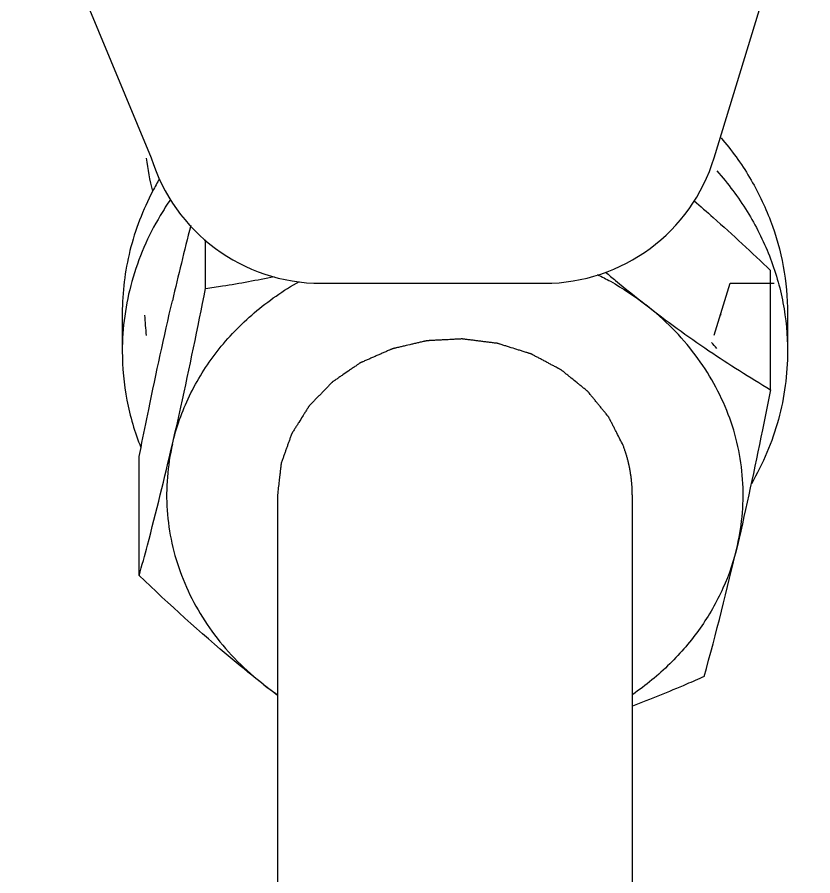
# Model space of a CAD drawing. Header units: millimetres. Extents: x 324 to 7054, y -67 to 2159.
# Drawn here: x 6143.99 to 6161.93, y 1195.62 to 1214.98 of the extents above; entities that cross this region are included whole.
import ezdxf

# ---------------------------------------------------------------- set-up
doc = ezdxf.new("R2010")
doc.units = ezdxf.units.MM
doc.header["$LTSCALE"] = 153.67
doc.layers.get('0').update_dxf_attribs({"linetype": 'CONTINUOUS'})
doc.layers.add('00_BUW_DATUM', color=7, linetype='CONTINUOUS')
doc.layers.add('02___PRT_ALL_AXES', color=7, linetype='CONTINUOUS')

msp = doc.modelspace()

# ---------------------------------------------------------------- linework, layer by layer
at = {"linetype": 'ByBlock'}
for centre, radius, start, end in [((6152.7448, 1212.49008), 5.88649, 186.745808, 194.135053), ((6152.72029, 1208.48614), 5.86168, 182.235889, 186.735698), ((6154.01398, 1208.48516), 5.84463, 357.74592, 358.17746)]:
    msp.add_arc(centre, radius, start, end, dxfattribs=at)
for points, knots in [([(6157.65192, 1205.32323), (6157.62818, 1205.3697), (6157.58068, 1205.46265), (6157.52132, 1205.57883), (6157.47382, 1205.67177), (6157.4382, 1205.74148), (6157.40852, 1205.79957), (6157.38477, 1205.84605), (6157.36993, 1205.87509), (6157.35806, 1205.89833), (6157.34915, 1205.91576), (6157.34174, 1205.93028), (6157.33579, 1205.94189), (6157.33211, 1205.94917), (6157.32908, 1205.95495), (6157.32637, 1205.96087), (6157.32063, 1205.9673), (6157.3143, 1205.97524), (6157.30566, 1205.98575), (6157.29493, 1205.99891), (6157.27773, 1206.01996), (6157.25623, 1206.04627), (6157.22183, 1206.08837), (6157.17884, 1206.141), (6157.12724, 1206.20415), (6157.07565, 1206.2673), (6157.02405, 1206.33045), (6156.98106, 1206.38308), (6156.94666, 1206.42518), (6156.92086, 1206.45675), (6156.89936, 1206.48306), (6156.88216, 1206.50411), (6156.87142, 1206.51728), (6156.86388, 1206.52647), (6156.85961, 1206.53176), (6156.85685, 1206.53499), (6156.85485, 1206.53774), (6156.85209, 1206.53989), (6156.84738, 1206.54376), (6156.83788, 1206.55143), (6156.82436, 1206.56243), (6156.80269, 1206.58001), (6156.77562, 1206.60198), (6156.7323, 1206.63714), (6156.67815, 1206.68109), (6156.59151, 1206.7514), (6156.50486, 1206.82172), (6156.42905, 1206.88324), (6156.38573, 1206.9184), (6156.35324, 1206.94477), (6156.32616, 1206.96674), (6156.30451, 1206.98433), (6156.28825, 1206.9975), (6156.27474, 1207.00852), (6156.26522, 1207.01615), (6156.25988, 1207.02065), (6156.25348, 1207.02365), (6156.24584, 1207.02792), (6156.23341, 1207.03446), (6156.21794, 1207.04274), (6156.19935, 1207.05263), (6156.17458, 1207.06583), (6156.13121, 1207.08893), (6156.06927, 1207.12192), (6155.99494, 1207.16151), (6155.9206, 1207.20111), (6155.84627, 1207.2407), (6155.77194, 1207.28029), (6155.70999, 1207.31329), (6155.66663, 1207.33638), (6155.64185, 1207.34958), (6155.62328, 1207.35949), (6155.60777, 1207.36771), (6155.59542, 1207.37436), (6155.58758, 1207.37834), (6155.58159, 1207.38194), (6155.57458, 1207.38401), (6155.56248, 1207.38791), (6155.54511, 1207.39333), (6155.52431, 1207.3999), (6155.49656, 1207.40863), (6155.46187, 1207.41956), (6155.42025, 1207.43266), (6155.36475, 1207.45014), (6155.26763, 1207.48073), (6155.15663, 1207.51568), (6155.04564, 1207.55064), (6154.97626, 1207.57249), (6154.92076, 1207.58996), (6154.88608, 1207.60088), (6154.85833, 1207.60963), (6154.84098, 1207.61508), (6154.82885, 1207.61893), (6154.82277, 1207.6208), (6154.81932, 1207.62196), (6154.81562, 1207.62224), (6154.81109, 1207.62289), (6154.80378, 1207.62378), (6154.79102, 1207.62539), (6154.77278, 1207.62767), (6154.7436, 1207.63132), (6154.70713, 1207.63589), (6154.66335, 1207.64137), (6154.60499, 1207.64868), (6154.53204, 1207.65781), (6154.4445, 1207.66877), (6154.35696, 1207.67973), (6154.26942, 1207.69069), (6154.19647, 1207.69983), (6154.13811, 1207.70713), (6154.10163, 1207.7117), (6154.07245, 1207.71536), (6154.05421, 1207.71762), (6154.03962, 1207.71949), (6154.02868, 1207.72075), (6154.01955, 1207.72224), (6154.01233, 1207.72161), (6154.00148, 1207.72113), (6153.98522, 1207.72021), (6153.96353, 1207.7191), (6153.94184, 1207.71796), (6153.91292, 1207.71646), (6153.87678, 1207.71457), (6153.81894, 1207.71155), (6153.71773, 1207.70627), (6153.60206, 1207.70023), (6153.48639, 1207.69419), (6153.4141, 1207.69042), (6153.35627, 1207.6874), (6153.32012, 1207.68551), (6153.2912, 1207.684), (6153.26951, 1207.68288), (6153.25144, 1207.6819), (6153.23879, 1207.68131), (6153.23157, 1207.68082), (6153.22611, 1207.68088), (6153.2208, 1207.67928), (6153.21367, 1207.67773), (6153.20122, 1207.67475), (6153.18341, 1207.67062), (6153.16205, 1207.66561), (6153.13356, 1207.65895), (6153.09796, 1207.65062), (6153.04099, 1207.63729), (6152.96978, 1207.62063), (6152.85584, 1207.59398), (6152.74191, 1207.56733), (6152.64221, 1207.544), (6152.58525, 1207.53068), (6152.54964, 1207.52235), (6152.52116, 1207.51568), (6152.49979, 1207.51069), (6152.47844, 1207.50567), (6152.46239, 1207.50199), (6152.45174, 1207.4994), (6152.44452, 1207.49798), (6152.43642, 1207.49403), (6152.42648, 1207.4898), (6152.4133, 1207.48399), (6152.39681, 1207.47678), (6152.37044, 1207.4652), (6152.33746, 1207.45075), (6152.2847, 1207.42762), (6152.21876, 1207.39871), (6152.13962, 1207.36402), (6152.06048, 1207.32933), (6151.98135, 1207.29463), (6151.9154, 1207.26572), (6151.86264, 1207.2426), (6151.82308, 1207.22525), (6151.7901, 1207.2108), (6151.76373, 1207.19923), (6151.74723, 1207.19201), (6151.73571, 1207.18693), (6151.72909, 1207.18407), (6151.72503, 1207.18219), (6151.72161, 1207.18089), (6151.7188, 1207.17888), (6151.71378, 1207.17548), (6151.70381, 1207.16859), (6151.68953, 1207.1588), (6151.66671, 1207.14312), (6151.63817, 1207.12351), (6151.59251, 1207.09215), (6151.53544, 1207.05294), (6151.44413, 1206.99021), (6151.35282, 1206.92748), (6151.27292, 1206.87259), (6151.22726, 1206.84123), (6151.19302, 1206.8177), (6151.16449, 1206.7981), (6151.14165, 1206.78242), (6151.12454, 1206.77064), (6151.11024, 1206.76088), (6151.10031, 1206.75395), (6151.09451, 1206.75013), (6151.08998, 1206.74494), (6151.08387, 1206.73891), (6151.07435, 1206.729), (6151.06236, 1206.71671), (6151.04801, 1206.70192), (6151.02887, 1206.68221), (6150.99537, 1206.64772), (6150.94751, 1206.59845), (6150.89008, 1206.53932), (6150.83265, 1206.4802), (6150.77521, 1206.42107), (6150.72736, 1206.3718), (6150.68907, 1206.33238), (6150.66035, 1206.30282), (6150.63642, 1206.27818), (6150.61728, 1206.25847), (6150.60292, 1206.2437), (6150.59098, 1206.23136), (6150.58135, 1206.22154), (6150.57553, 1206.21529), (6150.57041, 1206.21056), (6150.56697, 1206.20481), (6150.56066, 1206.19493), (6150.5518, 1206.18072), (6150.5411, 1206.16371), (6150.52686, 1206.14102), (6150.50905, 1206.11266), (6150.48768, 1206.07862), (6150.45919, 1206.03324), (6150.40933, 1205.95382), (6150.35235, 1205.86305), (6150.29536, 1205.77228), (6150.25975, 1205.71556), (6150.23125, 1205.67017), (6150.21345, 1205.64181), (6150.1992, 1205.61912), (6150.19031, 1205.60493), (6150.18405, 1205.59501), (6150.18097, 1205.59004), (6150.17912, 1205.58722), (6150.17823, 1205.58413), (6150.17678, 1205.58036), (6150.17465, 1205.57427), (6150.17084, 1205.56364), (6150.16544, 1205.54844), (6150.15677, 1205.52414), (6150.14594, 1205.49375), (6150.13294, 1205.45729), (6150.11562, 1205.40867), (6150.09395, 1205.3479), (6150.06796, 1205.27497), (6150.04197, 1205.20205), (6150.01598, 1205.12912), (6149.99432, 1205.06835), (6149.97699, 1205.01973), (6149.96616, 1204.98935), (6149.95749, 1204.96504), (6149.95209, 1204.94984), (6149.94772, 1204.9377), (6149.9446, 1204.92855), (6149.9415, 1204.92107), (6149.94103, 1204.91448), (6149.9402, 1204.908), (6149.93929, 1204.89986), (6149.93776, 1204.88685), (6149.93587, 1204.87059), (6149.93359, 1204.85109), (6149.93056, 1204.82507), (6149.92677, 1204.79256), (6149.92071, 1204.74053), (6149.91313, 1204.6755), (6149.90404, 1204.59746), (6149.89191, 1204.49341), (6149.87675, 1204.36334), (6149.86463, 1204.25929), (6149.85856, 1204.20727)], [0, 0, 0, 0, 0.015625, 0.03125, 0.0390625, 0.046875, 0.0546875, 0.05859375, 0.0625, 0.06445312, 0.06640625, 0.06835938, 0.06933594, 0.0703125, 0.07080078, 0.07128906, 0.07226562, 0.07324219, 0.07421875, 0.07617188, 0.078125, 0.08203125, 0.0859375, 0.09375, 0.1015625, 0.109375, 0.1171875, 0.125, 0.12890625, 0.1328125, 0.13671875, 0.13867188, 0.140625, 0.14160156, 0.14208984, 0.14257812, 0.14282227, 0.14306641, 0.14355469, 0.14453125, 0.14648438, 0.1484375, 0.15234375, 0.15625, 0.1640625, 0.171875, 0.1875, 0.1953125, 0.19921875, 0.203125, 0.20703125, 0.20898438, 0.2109375, 0.21289062, 0.21386719, 0.21435547, 0.21484375, 0.21582031, 0.21679688, 0.21875, 0.22070312, 0.22265625, 0.2265625, 0.234375, 0.2421875, 0.25, 0.2578125, 0.265625, 0.2734375, 0.27734375, 0.27929688, 0.28125, 0.28320312, 0.28417969, 0.28515625, 0.28564453, 0.28613281, 0.28710938, 0.2890625, 0.29101562, 0.29296875, 0.296875, 0.30078125, 0.3046875, 0.3125, 0.328125, 0.3359375, 0.34375, 0.34765625, 0.3515625, 0.35351562, 0.35546875, 0.35644531, 0.35693359, 0.35717773, 0.35742188, 0.35791016, 0.35839844, 0.359375, 0.36132812, 0.36328125, 0.3671875, 0.37109375, 0.375, 0.3828125, 0.390625, 0.3984375, 0.40625, 0.4140625, 0.41796875, 0.421875, 0.42382812, 0.42578125, 0.42675781, 0.42773438, 0.42871094, 0.42919922, 0.4296875, 0.43164062, 0.43359375, 0.43554688, 0.4375, 0.44140625, 0.4453125, 0.453125, 0.46875, 0.4765625, 0.484375, 0.48828125, 0.4921875, 0.49414062, 0.49609375, 0.49804688, 0.49902344, 0.49951172, 0.5, 0.50048828, 0.50097656, 0.50195312, 0.50390625, 0.50585938, 0.5078125, 0.51171875, 0.515625, 0.5234375, 0.53125, 0.546875, 0.5546875, 0.55859375, 0.5625, 0.56445312, 0.56640625, 0.56835938, 0.5703125, 0.57080078, 0.57128906, 0.57226562, 0.57324219, 0.57421875, 0.57617188, 0.578125, 0.58203125, 0.5859375, 0.59375, 0.6015625, 0.609375, 0.6171875, 0.625, 0.62890625, 0.6328125, 0.63671875, 0.63867188, 0.640625, 0.64160156, 0.64208984, 0.64257812, 0.64282227, 0.64306641, 0.64355469, 0.64453125, 0.64648438, 0.6484375, 0.65234375, 0.65625, 0.6640625, 0.671875, 0.6875, 0.6953125, 0.69921875, 0.703125, 0.70703125, 0.70898438, 0.7109375, 0.71289062, 0.71386719, 0.71435547, 0.71484375, 0.71582031, 0.71679688, 0.71875, 0.72070312, 0.72265625, 0.7265625, 0.734375, 0.7421875, 0.75, 0.7578125, 0.765625, 0.76953125, 0.7734375, 0.77734375, 0.77929688, 0.78125, 0.78320312, 0.78417969, 0.78515625, 0.78564453, 0.78613281, 0.78710938, 0.7890625, 0.79101562, 0.79296875, 0.796875, 0.80078125, 0.8046875, 0.8125, 0.828125, 0.8359375, 0.84375, 0.84765625, 0.8515625, 0.85351562, 0.85546875, 0.85644531, 0.85693359, 0.85717773, 0.85742188, 0.85791016, 0.85839844, 0.859375, 0.86132812, 0.86328125, 0.8671875, 0.87109375, 0.875, 0.8828125, 0.890625, 0.8984375, 0.90625, 0.9140625, 0.91796875, 0.921875, 0.92382812, 0.92578125, 0.92675781, 0.92773438, 0.92871094, 0.92919922, 0.9296875, 0.93066406, 0.93164062, 0.93359375, 0.93554688, 0.9375, 0.94140625, 0.9453125, 0.953125, 0.9609375, 0.96875, 0.984375, 1, 1, 1, 1]), ([(6157.85856, 1204.20724), (6157.85788, 1204.23026), (6157.8565, 1204.27628), (6157.85498, 1204.32806), (6157.85392, 1204.36258), (6157.85347, 1204.37984), (6157.85273, 1204.39709), (6157.85042, 1204.42002), (6157.84798, 1204.44871), (6157.84485, 1204.48314), (6157.8418, 1204.51755), (6157.83918, 1204.54628), (6157.83748, 1204.56628), (6157.83629, 1204.57789), (6157.83428, 1204.5902), (6157.83205, 1204.60534), (6157.82833, 1204.62971), (6157.82373, 1204.66011), (6157.81819, 1204.69663), (6157.81356, 1204.72703), (6157.81036, 1204.74837), (6157.80846, 1204.76047), (6157.80723, 1204.76983), (6157.80525, 1204.77808), (6157.80287, 1204.78946), (6157.79859, 1204.80921), (6157.79253, 1204.83751), (6157.78524, 1204.87143), (6157.77915, 1204.89971), (6157.77432, 1204.92231), (6157.7712, 1204.93651), (6157.76895, 1204.9477), (6157.76579, 1204.9595), (6157.75986, 1204.98044), (6157.75159, 1205.0102), (6157.74158, 1205.04598), (6157.73161, 1205.08176), (6157.72324, 1205.11153), (6157.71749, 1205.13246), (6157.71404, 1205.14428), (6157.70998, 1205.15553), (6157.70511, 1205.16979), (6157.69326, 1205.20386), (6157.67556, 1205.25503), (6157.6598, 1205.30049), (6157.65192, 1205.32323)], [0, 0, 0, 0, 0.0625, 0.125, 0.140625, 0.15625, 0.171875, 0.1875, 0.21875, 0.25, 0.28125, 0.3125, 0.328125, 0.3359375, 0.34375, 0.359375, 0.375, 0.40625, 0.4375, 0.46875, 0.484375, 0.4921875, 0.5, 0.5078125, 0.515625, 0.53125, 0.5625, 0.59375, 0.625, 0.640625, 0.65625, 0.6640625, 0.671875, 0.6875, 0.71875, 0.75, 0.78125, 0.8125, 0.828125, 0.8359375, 0.84375, 0.859375, 0.875, 0.9375, 1, 1, 1, 1])]:
    msp.add_open_spline(points, degree=3, knots=knots, dxfattribs=at)
at = {"layer": '00_BUW_DATUM', "linetype": 'ByBlock'}
for p, q in [((6148.2375, 1208.85745), (6148.2375, 1209.95476)), ((6160.97638, 1206.57765), (6160.97639, 1209.26224)), ((6146.35857, 1208.30161), (6146.35857, 1207.44466)), ((6159.84419, 1208.2663), (6159.85326, 1208.25532)), ((6159.84933, 1208.2697), (6159.85861, 1208.25884)), ((6161.35857, 1208.30157), (6161.35857, 1207.44462)), ((6146.74075, 1205.07425), (6146.78125, 1205.27661)), ((6146.74074, 1202.38965), (6146.74075, 1205.07425)), ((6149.85856, 1204.20727), (6149.8585, 1179.77663)), ((6157.85856, 1204.20724), (6157.8585, 1179.77661))]:
    msp.add_line(p, q, dxfattribs=at)
for centre, radius, start, end in [((6152.62776, 1208.13707), 6.30077, 149.521678, 152.379985), ((6152.73841, 1207.21389), 6.42972, 145.356402, 149.206064), ((6220.6876, 1191.65988), 75.12963, 165.6533986, 166.9810782), ((6154.66492, 1202.97069), 6.82716, 41.673778, 43.19793), ((6088.87705, 1219.54878), 73.22975, 344.6062266, 346.9933182), ((6165.88083, 1220.9115), 26.59005, 232.111789, 232.94648), ((6153.47233, 1204.96695), 6.3861, 232.120799, 235.443716)]:
    msp.add_arc(centre, radius, start, end, dxfattribs=at)
for points, knots in [([(6159.85861, 1212.25884), (6160.09724, 1211.97903), (6160.52569, 1211.38433), (6161.0019, 1210.40324), (6161.29317, 1209.36676), (6161.35857, 1208.65521), (6161.35857, 1208.30157)], [0, 0, 0, 0, 0.25560241, 0.50661067, 0.75421251, 1, 1, 1, 1]), ([(6159.76441, 1211.50999), (6160.01731, 1211.22587), (6160.47204, 1210.6194), (6160.9786, 1209.61228), (6161.28886, 1208.54426), (6161.35857, 1207.8096), (6161.35857, 1207.44462)], [0, 0, 0, 0, 0.25590316, 0.50698031, 0.75445382, 1, 1, 1, 1]), ([(6147.04502, 1211.05814), (6146.82252, 1210.63282), (6146.47683, 1209.7329), (6146.35858, 1208.77547), (6146.35857, 1208.30161)], [0, 0, 0, 0, 0.50322251, 1, 1, 1, 1]), ([(6159.24728, 1210.84052), (6159.39419, 1210.71451), (6159.98204, 1210.20113), (6160.55336, 1209.66903), (6160.97639, 1209.26224)], [0, 0, 0, 0, 0.24800427, 1, 1, 1, 1]), ([(6147.21519, 1210.50559), (6146.93938, 1210.04267), (6146.50739, 1209.04922), (6146.35857, 1207.97501), (6146.35857, 1207.44466)], [0, 0, 0, 0, 0.50398182, 1, 1, 1, 1]), ([(6157.07667, 1209.17362), (6157.17354, 1209.12508), (6157.55274, 1208.92358), (6157.9125, 1208.68529), (6158.16585, 1208.48815)], [0, 0, 0, 0, 0.25236092, 1, 1, 1, 1]), ([(6157.25474, 1209.22812), (6157.33017, 1209.16433), (6157.63012, 1208.9131), (6157.93502, 1208.66776), (6158.16585, 1208.48815)], [0, 0, 0, 0, 0.25248459, 1, 1, 1, 1]), ([(6147.48912, 1205.34716), (6147.576, 1205.72258), (6147.83868, 1206.46342), (6148.47023, 1207.47207), (6149.3153, 1208.34849), (6149.99109, 1208.81682), (6150.35115, 1209.01975)], [0, 0, 0, 0, 0.24163182, 0.48813305, 0.74083057, 1, 1, 1, 1]), ([(6148.2375, 1208.85745), (6148.36526, 1208.87653), (6148.88235, 1208.95673), (6149.39748, 1209.04989), (6149.78361, 1209.12875)], [0, 0, 0, 0, 0.24686918, 1, 1, 1, 1]), ([(6147.48912, 1205.34716), (6147.55376, 1205.6265), (6147.81735, 1206.79355), (6148.05945, 1207.96535), (6148.2375, 1208.85745)], [0, 0, 0, 0, 0.23964929, 1, 1, 1, 1]), ([(6146.78125, 1205.27661), (6146.83854, 1205.56202), (6147.06311, 1206.66706), (6147.30053, 1207.76956), (6147.48913, 1208.58454)], [0, 0, 0, 0, 0.25815992, 1, 1, 1, 1]), ([(6158.16585, 1208.48815), (6158.62756, 1208.12889), (6159.54557, 1207.46246), (6160.50505, 1206.8579), (6160.97638, 1206.57765)], [0, 0, 0, 0, 0.51617342, 1, 1, 1, 1]), ([(6160.228, 1203.06735), (6160.34023, 1203.55229), (6160.42195, 1204.5643), (6160.08789, 1206.05792), (6159.32645, 1207.41851), (6158.58243, 1208.16401), (6158.16585, 1208.48815)], [0, 0, 0, 0, 0.24437474, 0.48987393, 0.74085576, 1, 1, 1, 1]), ([(6146.35857, 1207.44466), (6146.35857, 1207.0761), (6146.42959, 1206.33436), (6146.63943, 1205.6196), (6146.77629, 1205.27423)], [0, 0, 0, 0, 0.49800817, 1, 1, 1, 1]), ([(6161.35857, 1207.44462), (6161.35857, 1206.92716), (6161.21705, 1205.87967), (6160.80556, 1204.90717), (6160.54235, 1204.45247)], [0, 0, 0, 0, 0.49619704, 1, 1, 1, 1]), ([(6160.97638, 1206.57765), (6160.91591, 1206.27465), (6160.67893, 1205.10195), (6160.42809, 1203.93195), (6160.228, 1203.06735)], [0, 0, 0, 0, 0.25824741, 1, 1, 1, 1]), ([(6146.74074, 1202.38965), (6146.80307, 1202.61602), (6147.06861, 1203.59769), (6147.31277, 1204.58514), (6147.48912, 1205.34716)], [0, 0, 0, 0, 0.23087258, 1, 1, 1, 1]), ([(6147.48912, 1205.34716), (6147.3769, 1204.86222), (6147.29517, 1203.85021), (6147.62923, 1202.35659), (6148.39067, 1200.996), (6149.13469, 1200.2505), (6149.55128, 1199.92636)], [0, 0, 0, 0, 0.24437474, 0.48987393, 0.74085576, 1, 1, 1, 1]), ([(6160.228, 1203.06735), (6160.15143, 1202.73646), (6159.92957, 1202.08284), (6159.41014, 1201.1774), (6158.71904, 1200.36731), (6158.16394, 1199.91201), (6157.86671, 1199.70729)], [0, 0, 0, 0, 0.24280478, 0.48973812, 0.74198466, 1, 1, 1, 1]), ([(6149.55128, 1199.92636), (6149.31064, 1200.1136), (6148.3402, 1200.89562), (6147.41916, 1201.73728), (6146.74074, 1202.38965)], [0, 0, 0, 0, 0.24468831, 1, 1, 1, 1]), ([(6159.47963, 1200.10985), (6159.3462, 1200.05126), (6158.81016, 1199.81914), (6158.26883, 1199.59912), (6157.85916, 1199.44298)], [0, 0, 0, 0, 0.24946768, 1, 1, 1, 1])]:
    msp.add_open_spline(points, degree=3, knots=knots, dxfattribs=at)
at = {"layer": '02___PRT_ALL_AXES', "linetype": 'ByBlock'}
for p, q in [((6143.98871, 1219.08391), (6147.01333, 1211.80751)), ((6159.70392, 1211.80751), (6161.92854, 1219.08391)), ((6150.83854, 1208.97699), (6155.8787, 1208.97699)), ((6159.70392, 1207.80751), (6160.06147, 1208.97699)), ((6160.06147, 1208.97699), (6161.05862, 1208.97699))]:
    msp.add_line(p, q, dxfattribs=at)
for centre, start, end in [((6150.83854, 1212.97699), 197, 270), ((6155.8787, 1212.97699), 270, 343)]:
    msp.add_arc(centre, 4, start, end, dxfattribs=at)

doc.saveas('drawing.dxf')
